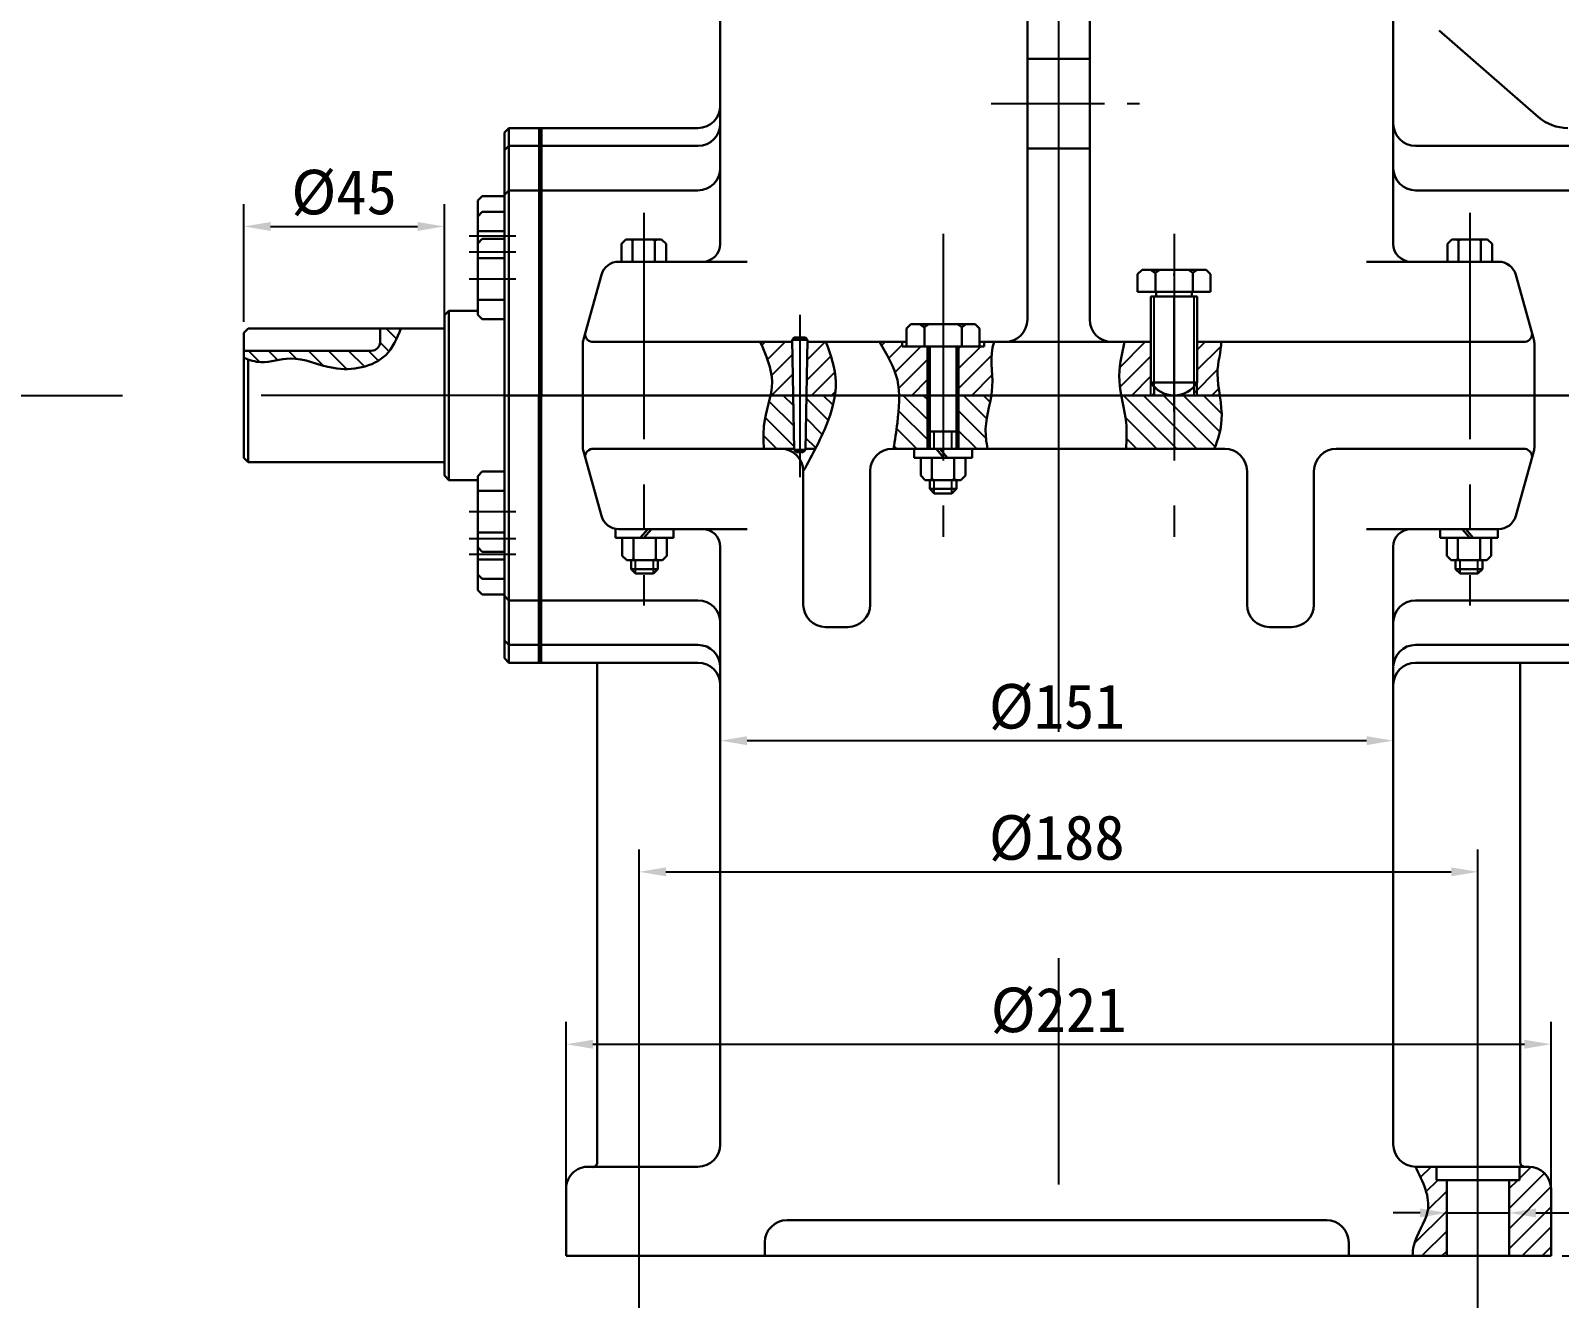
# Model space of a CAD drawing. Header units: millimetres. Extents: x 918 to 1207, y 512 to 723.
# Drawn here: x 1076.5 to 1162.3, y 610.7 to 682.6 of the extents above; entities that cross this region are included whole.
import ezdxf

# ---------------------------------------------------------------- set-up
doc = ezdxf.new("R2010")
doc.units = ezdxf.units.MM
doc.header["$PDSIZE"] = -1
doc.linetypes.add('CENTER', pattern=[10.159999999999998, 6.35, -1.27, 1.27, -1.27])
doc.layers.get('0').update_dxf_attribs({"lineweight": 30})
doc.layers.add('中心线', color=1, linetype='CENTER')
doc.layers.add('细线', color=7, linetype='Continuous')
doc.layers.add('特粗线', color=7, linetype='Continuous', lineweight=60)
doc.dimstyles.new('ISO-25', dxfattribs={"dimtxt": 2.5, "dimasz": 1.5, "dimexe": 1.25, "dimexo": 0.625, "dimtad": 1, "dimdec": 0, "dimlfac": 4, "dimtxsty": 'Standard', "dimcen": 2.5, "dimadec": 0, "dimazin": 0, "dimtfac": 1, "dimtdec": 0, "dimtmove": 0, "dimatfit": 3, "dimfxl": 1, "dimarcsym": 0})

# ---------------------------------------------------------------- blocks, each defined once
blk = doc.blocks.new('*D79')
at = {"layer": 'Defpoints', "color": 0, "transparency": 16777216}
for p in [(1161.802600501448, 625.7653973169331), (1106.552600501448, 613.8971007774371), (1161.802600501448, 613.8971007774371)]:
    blk.add_point(p, dxfattribs=at)
at = {"layer": '细线', "color": 0, "lineweight": -2, "transparency": 16777216}
for p, q in [((1106.552600501448, 614.5221007774371), (1106.552600501448, 627.0153973169331)), ((1161.802600501448, 614.5221007774371), (1161.802600501448, 627.0153973169331)), ((1108.052600501448, 625.7653973169331), (1160.302600501448, 625.7653973169331))]:
    blk.add_line(p, q, dxfattribs=at)
at = {"layer": '细线', "color": 0, "transparency": 16777216}
for points in [[(1108.052600501448, 626.0153973169331), (1108.052600501448, 625.5153973169331), (1106.552600501448, 625.7653973169331)], [(1160.302600501448, 626.0153973169331), (1160.302600501448, 625.5153973169331), (1161.802600501448, 625.7653973169331)]]:
    blk.add_solid(points, dxfattribs=at)
at = {"layer": '细线', "color": 0, "transparency": 16777216, "insert": (1134.177600501448, 627.6403973169331), "char_height": 2.5, "attachment_point": 5}
blk.add_mtext('%%c221', dxfattribs=at)
blk = doc.blocks.new('*D80')
at = {"layer": 'Defpoints', "color": 0, "transparency": 16777216}
for p in [(1141.820648950968, 695.5471007774372), (1161.802600501448, 613.8971007774371), (1181.933062581362, 613.8971007774371)]:
    blk.add_point(p, dxfattribs=at)
at = {"layer": '细线', "color": 0, "lineweight": -2, "transparency": 16777216}
for p, q in [((1142.445648950968, 695.5471007774372), (1183.183062581362, 695.5471007774372)), ((1181.933062581362, 694.0471007774372), (1181.933062581362, 615.3971007774371)), ((1162.427600501448, 613.8971007774371), (1183.183062581362, 613.8971007774371))]:
    blk.add_line(p, q, dxfattribs=at)
at = {"layer": '细线', "color": 0, "transparency": 16777216}
for points in [[(1181.683062581362, 694.0471007774372), (1182.183062581362, 694.0471007774372), (1181.933062581362, 695.5471007774372)], [(1181.683062581362, 615.3971007774371), (1182.183062581362, 615.3971007774371), (1181.933062581362, 613.8971007774371)]]:
    blk.add_solid(points, dxfattribs=at)
at = {"layer": '细线', "color": 0, "transparency": 16777216, "insert": (1180.058062581362, 654.7221007774372), "char_height": 2.5, "attachment_point": 5, "rotation": 90}
blk.add_mtext('327', dxfattribs=at)
blk = doc.blocks.new('*D81')
at = {"layer": 'Defpoints', "color": 0, "transparency": 16777216}
for p in [(1152.950364831033, 642.7992908360902), (1115.200100501448, 620.1471007774371), (1152.950364831033, 620.1471007774371)]:
    blk.add_point(p, dxfattribs=at)
at = {"layer": '细线', "color": 0, "lineweight": -2, "transparency": 16777216}
for p, q in [((1115.200100501448, 620.7721007774371), (1115.200100501448, 644.0492908360902)), ((1152.950364831033, 620.7721007774371), (1152.950364831033, 644.0492908360902)), ((1116.700100501448, 642.7992908360902), (1151.450364831033, 642.7992908360902))]:
    blk.add_line(p, q, dxfattribs=at)
at = {"layer": '细线', "color": 0, "transparency": 16777216}
for points in [[(1116.700100501448, 643.0492908360902), (1116.700100501448, 642.5492908360902), (1115.200100501448, 642.7992908360902)], [(1151.450364831033, 643.0492908360902), (1151.450364831033, 642.5492908360902), (1152.950364831033, 642.7992908360902)]]:
    blk.add_solid(points, dxfattribs=at)
at = {"layer": '细线', "color": 0, "transparency": 16777216, "insert": (1134.07523266624, 644.6742908360902), "char_height": 2.5, "attachment_point": 5}
blk.add_mtext('%%c151', dxfattribs=at)
blk = doc.blocks.new('*D82')
at = {"layer": 'Defpoints', "color": 0, "transparency": 16777216}
for p in [(1157.700364831033, 635.4389652237651), (1110.654836171863, 613.8971007774371), (1157.700364831033, 613.8971007774371)]:
    blk.add_point(p, dxfattribs=at)
at = {"layer": '细线', "color": 0, "lineweight": -2, "transparency": 16777216}
for p, q in [((1110.654836171863, 614.5221007774371), (1110.654836171863, 636.6889652237651)), ((1157.700364831033, 614.5221007774371), (1157.700364831033, 636.6889652237651)), ((1112.154836171863, 635.4389652237651), (1156.200364831033, 635.4389652237651))]:
    blk.add_line(p, q, dxfattribs=at)
at = {"layer": '细线', "color": 0, "transparency": 16777216}
for points in [[(1112.154836171863, 635.6889652237651), (1112.154836171863, 635.1889652237651), (1110.654836171863, 635.4389652237651)], [(1156.200364831033, 635.6889652237651), (1156.200364831033, 635.1889652237651), (1157.700364831033, 635.4389652237651)]]:
    blk.add_solid(points, dxfattribs=at)
at = {"layer": '细线', "color": 0, "transparency": 16777216, "insert": (1134.07523266624, 637.3139652237651), "char_height": 2.5, "attachment_point": 5}
blk.add_mtext('%%c188', dxfattribs=at)
blk = doc.blocks.new('*D83')
at = {"layer": 'Defpoints', "color": 0, "transparency": 16777216}
for p in [(1159.450364831033, 616.3021231396233), (1155.950364831033, 613.8971007774371), (1159.450364831033, 613.8971007774371)]:
    blk.add_point(p, dxfattribs=at)
at = {"layer": '细线', "color": 0, "lineweight": -2, "transparency": 16777216}
for p, q in [((1155.950364831033, 614.5221007774371), (1155.950364831033, 617.5521231396233)), ((1159.450364831033, 614.5221007774371), (1159.450364831033, 617.5521231396233)), ((1154.450364831033, 616.3021231396233), (1152.950364831033, 616.3021231396233)), ((1155.950364831033, 616.3021231396233), (1159.450364831033, 616.3021231396233)), ((1160.950364831033, 616.3021231396233), (1171.767478327271, 616.3021231396233))]:
    blk.add_line(p, q, dxfattribs=at)
at = {"layer": '细线', "color": 0, "transparency": 16777216}
for points in [[(1154.450364831033, 616.5521231396233), (1154.450364831033, 616.0521231396233), (1155.950364831033, 616.3021231396233)], [(1160.950364831033, 616.5521231396233), (1160.950364831033, 616.0521231396233), (1159.450364831033, 616.3021231396233)]]:
    blk.add_solid(points, dxfattribs=at)
at = {"layer": '细线', "color": 0, "transparency": 16777216, "insert": (1168.225811660605, 618.1771231396233), "char_height": 2.5, "attachment_point": 5}
blk.add_mtext('%%c14', dxfattribs=at)
blk = doc.blocks.new('*D84')
at = {"layer": 'Defpoints', "color": 0, "transparency": 16777216}
for p in [(1099.722864831033, 671.6498073937018), (1088.472864831033, 665.6721007774372), (1099.722864831033, 665.9221007774372)]:
    blk.add_point(p, dxfattribs=at)
at = {"layer": '细线', "color": 0, "lineweight": -2, "transparency": 16777216}
for p, q in [((1088.472864831033, 666.2971007774372), (1088.472864831033, 672.8998073937018)), ((1099.722864831033, 666.5471007774372), (1099.722864831033, 672.8998073937018)), ((1089.972864831033, 671.6498073937018), (1098.222864831033, 671.6498073937018))]:
    blk.add_line(p, q, dxfattribs=at)
at = {"layer": '细线', "color": 0, "transparency": 16777216}
for points in [[(1089.972864831033, 671.8998073937018), (1089.972864831033, 671.3998073937018), (1088.472864831033, 671.6498073937018)], [(1098.222864831033, 671.8998073937018), (1098.222864831033, 671.3998073937018), (1099.722864831033, 671.6498073937018)]]:
    blk.add_solid(points, dxfattribs=at)
at = {"layer": '细线', "color": 0, "transparency": 16777216, "insert": (1094.097864831033, 673.5248073937018), "char_height": 2.5, "attachment_point": 5}
blk.add_mtext('%%c45', dxfattribs=at)

msp = doc.modelspace()

# ---------------------------------------------------------------- hatches: boundary and pattern name
at = {"layer": '细线'}
h = msp.add_hatch(dxfattribs=at)
h.set_pattern_fill('ANSI31', color=256, scale=0.25, angle=90)
h.set_pattern_definition([(135, (843.3903597106784, 446.4104344822089), (-0.5612660075668221, -0.561266007566822), [])])
edge = h.paths.add_edge_path()
edge.add_spline(control_points=[(1088.722864831033, 664.1858351841945), (1088.953753227246, 664.1049252338205), (1089.71655686522, 663.918251691983), (1091.373630540186, 664.5417191934409), (1093.560979952696, 663.3496523279714), (1096.412513753358, 663.881455531026), (1097.07226473546, 665.3583959468585), (1097.283623087269, 665.9221007774372)], knot_values=[1.498811183175832, 1.498811183175832, 1.498811183175832, 1.498811183175832, 4.41788261948242, 11.04447691451016, 20.98097080800556, 33.08014090512321, 39.99530884402136, 39.99530884402136, 39.99530884402136, 39.99530884402136], degree=3, periodic=0)
edge.add_line((1097.283623087269, 665.9221007774372), (1096.120364831033, 665.9221007774372))
edge.add_line((1096.120364831033, 665.9221007774372), (1096.120364831033, 665.1721007774372))
edge.add_arc((1095.620364831033, 665.1721007774372), 0.5, -90, 0, ccw=False)
edge.add_line((1095.620364831033, 664.6721007774372), (1088.472864831033, 664.6721007774372))
edge.add_line((1088.472864831033, 664.6721007774372), (1088.472864831033, 664.2820519386056))
edge.add_spline(control_points=[(1088.472864831033, 664.2820519386056), (1088.555956521438, 664.2475581753902), (1088.639254791379, 664.2151345525044), (1088.722864831033, 664.1858351841945)], knot_values=[39.99530884402137, 39.99530884402137, 39.99530884402137, 39.99530884402137, 41.05237226749671, 41.05237226749671, 41.05237226749671, 41.05237226749671], degree=3, periodic=0)
h = msp.add_hatch(dxfattribs=at)
h.set_pattern_fill('ANSI31', color=256, scale=0.25)
h.set_pattern_definition([(45, (782.2064325474807, 446.4104344822089), (-0.561266007566822, 0.5612660075668221), [])])
edge = h.paths.add_edge_path()
edge.add_line((1119.230050922062, 665.1721007774372), (1117.441075634839, 665.1721007774372))
edge.add_spline(control_points=[(1117.441075634839, 665.1721007774371), (1117.768693888772, 664.4285597692115), (1118.20532427793, 663.4376119331889), (1118.069857166675, 662.4258662991576), (1118.019536955327, 662.1721007774361)], knot_values=[0, 0, 0, 0, 9.350647147768369, 12.46199396399514, 12.46199396399514, 12.46199396399514, 12.46199396399514], degree=3, periodic=0)
edge.add_line((1118.019536955327, 662.1721007774372), (1119.289455969425, 662.1721007774372))
edge.add_line((1119.289455969425, 662.1721007774372), (1119.230050922062, 665.1721007774372))
edge = h.paths.add_edge_path()
edge.add_spline(control_points=[(1121.635330873554, 662.1721007774372), (1121.673663925934, 662.4249346079843), (1121.747420784679, 663.4427709751308), (1121.393367390064, 664.430346969467), (1121.127443091391, 665.1721007774371)], knot_values=[0, 0, 0, 0, 3.062648683833775, 12.30400869811875, 12.30400869811875, 12.30400869811875, 12.30400869811875], degree=3, periodic=0)
edge.add_line((1121.127443091391, 665.1721007774372), (1120.095150080835, 665.1721007774372))
edge.add_line((1120.095150080835, 665.1721007774372), (1120.035745033471, 662.1721007774372))
edge.add_line((1120.035745033471, 662.1721007774372), (1121.635330873554, 662.1721007774372))
edge = h.paths.add_edge_path()
edge.add_line((1126.822600501448, 664.9221007774371), (1125.397600501448, 664.9221007774371))
edge.add_line((1125.397600501448, 664.9221007774371), (1125.397600501448, 665.1721007774371))
edge.add_line((1125.397600501448, 665.1721007774372), (1124.123826818698, 665.1721007774372))
edge.add_spline(control_points=[(1124.123826818698, 665.1721007774371), (1124.540815012655, 664.4846166852979), (1125.115811003391, 663.5366267843781), (1125.22922770177, 662.4696091677747), (1125.237123252182, 662.1721007774372)], knot_values=[0, 0, 0, 0, 9.40836488355063, 12.97344185233803, 12.97344185233803, 12.97344185233803, 12.97344185233803], degree=3, periodic=0)
edge.add_line((1125.237123252182, 662.1721007774372), (1126.822600501448, 662.1721007774372))
edge.add_line((1126.822600501448, 662.1721007774372), (1126.822600501448, 664.9221007774372))
edge = h.paths.add_edge_path()
edge.add_spline(control_points=[(1130.402147920184, 662.1721007774371), (1130.429804775947, 662.3417444904178), (1130.550728812153, 663.3296017150142), (1130.258816838302, 664.337553665782), (1130.565389633577, 665.1721007774371)], knot_values=[0, 0, 0, 0, 2.08714784747951, 12.13198406210872, 12.13198406210872, 12.13198406210872, 12.13198406210872], degree=3, periodic=0)
edge.add_line((1130.565389633577, 665.1721007774371), (1129.997600501448, 665.1721007774371))
edge.add_line((1129.997600501448, 665.1721007774371), (1129.997600501448, 664.9221007774371))
edge.add_line((1129.997600501448, 664.9221007774371), (1128.571630540386, 664.9221007774371))
edge.add_line((1128.571630540386, 664.9221007774371), (1128.571630540386, 662.1721007774371))
edge.add_line((1128.571630540386, 662.1721007774372), (1130.402147920184, 662.1721007774372))
edge = h.paths.add_edge_path()
edge.add_line((1139.357600501448, 665.1721007774371), (1137.871786638944, 665.1721007774371))
edge.add_spline(control_points=[(1137.871786638944, 665.1721007774371), (1137.711611939242, 664.4425274697642), (1137.491205846521, 663.4386086086827), (1137.640716774364, 662.4439437362521), (1137.69160189528, 662.172100777437)], knot_values=[0, 0, 0, 0, 8.809486767701491, 12.12216761431917, 12.12216761431917, 12.12216761431917, 12.12216761431917], degree=3, periodic=0)
edge.add_line((1137.69160189528, 662.1721007774372), (1139.357600501448, 662.1721007774372))
edge.add_line((1139.357600501448, 662.1721007774372), (1139.357600501448, 665.1721007774372))
edge = h.paths.add_edge_path()
edge.add_spline(control_points=[(1143.217086108698, 662.1721007774372), (1143.155717009173, 662.5913476327855), (1142.970719476771, 663.7588180566049), (1143.302183047455, 664.6147972034305), (1143.302183047455, 665.1721007774365)], knot_values=[0, 0, 0, 0, 4.929222572230987, 14.12673856138118, 14.12673856138118, 14.12673856138118, 14.12673856138118], degree=3, periodic=0)
edge.add_line((1143.302183047455, 665.172100777437), (1141.957600501448, 665.172100777437))
edge.add_line((1141.957600501448, 665.172100777437), (1141.957600501448, 662.172100777437))
edge.add_line((1141.957600501448, 662.1721007774371), (1143.217086108698, 662.1721007774371))
h.paths.add_polyline_path([(1139.532600501448, 662.6634275798529, -0.04704134235740894), (1139.357600501448, 662.8920840814899), (1139.357600501448, 662.1721007774372), (1139.532600501448, 662.1721007774372)])
h.paths.add_polyline_path([(1141.957600501448, 662.8920840814899, -0.0470413423574135), (1141.782600501448, 662.6634275798529), (1141.782600501448, 662.1721007774371), (1141.957600501448, 662.1721007774371)])
h = msp.add_hatch(dxfattribs=at)
h.set_pattern_fill('ANSI31', color=256, scale=0.25, angle=90)
h.set_pattern_definition([(135, (782.2064325474807, 446.4104344822089), (-0.5612660075668221, -0.561266007566822), [])])
edge = h.paths.add_edge_path()
edge.add_line((1119.289455969425, 662.1721007774372), (1118.019536955327, 662.1721007774372))
edge.add_spline(control_points=[(1118.019536955327, 662.1721007774361), (1117.907601520919, 661.6076088337265), (1117.569636008154, 660.6119749005877), (1117.625759058401, 659.6031205276511), (1117.649736892811, 659.1721007774361)], knot_values=[12.46199396399514, 12.46199396399514, 12.46199396399514, 12.46199396399514, 19.38306897817055, 24.54565340375942, 24.54565340375942, 24.54565340375942, 24.54565340375942], degree=3, periodic=0)
edge.add_line((1117.649736892811, 659.1721007774358), (1118.605723302486, 659.1721007774358))
edge.add_line((1118.605723302486, 659.1721007774358), (1119.348861016788, 659.1721007774358))
edge.add_line((1119.348861016788, 659.1721007774358), (1119.289455969425, 662.1721007774372))
edge = h.paths.add_edge_path()
edge.add_spline(control_points=[(1120.532017866202, 659.1721007774358), (1120.804590563222, 659.7013694718291), (1121.254855607142, 660.6642614638795), (1121.56551066068, 661.7115866577831), (1121.635330873554, 662.1721007774372)], knot_values=[12.30400869811875, 12.30400869811875, 12.30400869811875, 12.30400869811875, 19.45997885139827, 25.03831842483855, 25.03831842483855, 25.03831842483855, 25.03831842483855], degree=3, periodic=0)
edge.add_line((1121.635330873554, 662.1721007774372), (1120.035745033471, 662.1721007774372))
edge.add_line((1120.035745033471, 662.1721007774372), (1119.976339986108, 659.1721007774358))
edge.add_line((1119.976339986108, 659.1721007774358), (1120.532017866202, 659.1721007774358))
edge = h.paths.add_edge_path()
edge.add_line((1126.822600501448, 662.1721007774372), (1125.237123252182, 662.1721007774372))
edge.add_spline(control_points=[(1125.237123252182, 662.1721007774372), (1125.250580956097, 661.6650075894013), (1125.143727326454, 660.6397451240268), (1124.996989371629, 659.656420983791), (1124.923958228702, 659.1721007774361)], knot_values=[12.97344185233803, 12.97344185233803, 12.97344185233803, 12.97344185233803, 19.04999735265375, 24.9642933545643, 24.9642933545643, 24.9642933545643, 24.9642933545643], degree=3, periodic=0)
edge.add_line((1124.923958228702, 659.1721007774361), (1126.822600501448, 659.1721007774361))
edge.add_line((1126.822600501448, 659.1721007774361), (1126.822600501448, 662.1721007774372))
edge = h.paths.add_edge_path()
edge.add_spline(control_points=[(1130.190197385905, 659.1721007774361), (1130.12203851948, 659.5510479860602), (1129.991711337062, 660.5635093913256), (1130.300706247525, 661.5498701757949), (1130.402147920184, 662.1721007774371)], knot_values=[12.13198406210872, 12.13198406210872, 12.13198406210872, 12.13198406210872, 16.69223875218692, 24.34761977418782, 24.34761977418782, 24.34761977418782, 24.34761977418782], degree=3, periodic=0)
edge.add_line((1130.402147920184, 662.1721007774372), (1128.571630540386, 662.1721007774372))
edge.add_line((1128.571630540386, 662.1721007774372), (1128.571630540386, 659.1721007774361))
edge.add_line((1128.571630540386, 659.1721007774361), (1130.190197385905, 659.1721007774361))
edge = h.paths.add_edge_path()
edge.add_line((1140.657600501448, 662.1721007774371), (1137.69160189528, 662.1721007774371))
edge.add_spline(control_points=[(1137.69160189528, 662.172100777437), (1137.786536818877, 661.6649310967691), (1138.040201930733, 660.6738942195302), (1137.990904820719, 659.6647268833117), (1137.966840384163, 659.1721007774358)], knot_values=[12.12216761431917, 12.12216761431917, 12.12216761431917, 12.12216761431917, 18.3025421013289, 24.19677403779511, 24.19677403779511, 24.19677403779511, 24.19677403779511], degree=3, periodic=0)
edge.add_line((1137.966840384163, 659.1721007774361), (1140.657600501448, 659.1721007774361))
edge.add_line((1140.657600501448, 659.172100777436), (1140.657600501448, 662.1721007774371))
edge = h.paths.add_edge_path()
edge.add_spline(control_points=[(1142.913386028336, 659.1721007774358), (1143.12000843047, 659.7006582070147), (1143.425246985164, 660.6610715914273), (1143.283415112626, 661.7189700238373), (1143.217086108698, 662.1721007774372)], knot_values=[14.12673856138117, 14.12673856138117, 14.12673856138117, 14.12673856138117, 20.8674805892104, 26.19508724939707, 26.19508724939707, 26.19508724939707, 26.19508724939707], degree=3, periodic=0)
edge.add_line((1143.217086108698, 662.1721007774372), (1140.657600501448, 662.1721007774372))
edge.add_line((1140.657600501448, 662.1721007774372), (1140.657600501448, 659.1721007774361))
edge.add_line((1140.657600501448, 659.172100777436), (1142.913386028336, 659.172100777436))
h = msp.add_hatch(dxfattribs=at)
h.set_pattern_fill('ANSI31', color=256, scale=0.25)
h.set_pattern_definition([(45, (843.3903597106784, 446.4104344822089), (-0.561266007566822, 0.5612660075668221), [])])
edge = h.paths.add_edge_path()
edge.add_line((1155.950364831033, 618.1471007774371), (1155.377092198848, 618.1471007774371))
edge.add_line((1155.377092198848, 618.1471007774371), (1155.377092198848, 618.8971007774371))
edge.add_line((1155.377092198848, 618.8971007774371), (1154.190719428726, 618.8971007774371))
edge.add_spline(control_points=[(1154.190719428726, 618.8971007774371), (1154.615074975653, 618.0443885544155), (1155.375912539616, 616.515539702963), (1154.111896623991, 614.9649253751309), (1154.037052602932, 614.0928939432731), (1154.03659301376, 613.8971007774371)], knot_values=[0, 0, 0, 0, 10.41317234264344, 18.67003444563548, 21.02042981011898, 21.02042981011898, 21.02042981011898, 21.02042981011898], degree=3, periodic=0)
edge.add_line((1154.03659301376, 613.8971007774371), (1155.950364831033, 613.8971007774371))
edge.add_line((1155.950364831033, 613.8971007774371), (1155.950364831033, 618.1471007774371))
h.paths.add_polyline_path([(1161.802600501448, 617.6471007774371, 0.4142135623730949), (1160.552600501448, 618.8971007774371), (1160.310364831033, 618.8971007774371), (1160.023637463217, 618.8971007774371), (1160.023637463217, 618.1471007774371), (1159.450364831033, 618.1471007774371), (1159.450364831033, 613.8971007774371), (1161.802600501448, 613.8971007774371)])

# ---------------------------------------------------------------- linework, layer by layer
for p, q in [((1115.200100501448, 689.2971007774371), (1115.200100501448, 670.6721007774374)), ((1152.950364831033, 687.6965093316628), (1152.950364831033, 678.422100777437)), ((1132.427600501448, 686.8560241281289), (1132.427600501448, 666.4221007774371)), ((1135.927600501448, 686.8560241281289), (1135.927600501448, 666.4221007774371)), ((1161.096642767992, 677.787185493393), (1155.526631963296, 682.6402076380816)), ((1132.427600501448, 681.0549041127028), (1135.927600501448, 681.0549041127027)), ((1134.177600501448, 681.0549041127028), (1135.927600501448, 681.0549041127028)), ((1152.950364831033, 678.422100777437), (1152.950364831033, 674.9221007774371)), ((1103.097864831033, 676.922100777437), (1103.347864831033, 677.172100777437)), ((1103.097864831033, 675.9221007774371), (1103.097864831033, 676.922100777437)), ((1113.950100501448, 677.172100777437), (1103.347864831033, 677.172100777437)), ((1103.347864831033, 677.1721007774372), (1103.347864831033, 662.1721007774372)), ((1103.097864831033, 675.9221007774371), (1103.347864831033, 676.1721007774371)), ((1103.097864831033, 673.4221007774372), (1103.097864831033, 675.9221007774371)), ((1113.950100501448, 676.1721007774371), (1103.347864831033, 676.1721007774371)), ((1132.427600501448, 676.0299041127028), (1135.927600501448, 676.0299041127028)), ((1154.200364831033, 676.172100777437), (1164.802600501448, 676.172100777437)), ((1152.950364831033, 674.9221007774371), (1152.950364831033, 670.6721007774371)), ((1101.59870881903, 673.0966721769557), (1101.84870881903, 673.3466721769557)), ((1103.097864831033, 673.3466721769557), (1101.84870881903, 673.3466721769557)), ((1103.097864831033, 673.4221007774372), (1103.347864831033, 673.6721007774372)), ((1103.097864831033, 673.4221007774372), (1103.097864831033, 662.1721007774372)), ((1113.950100501448, 673.6721007774372), (1103.347864831033, 673.6721007774372)), ((1154.200364831033, 673.6721007774371), (1164.802600501448, 673.6721007774371)), ((1101.59870881903, 673.0966721769557), (1101.59870881903, 672.2149213184954)), ((1101.59870881903, 672.2149213184954), (1101.84870881903, 672.4649213184954)), ((1103.097864831033, 672.4649213184954), (1101.84870881903, 672.4649213184954)), ((1101.651396338745, 672.2676088382104), (1101.59870881903, 672.2676088382104)), ((1101.59870881903, 672.2149213184954), (1101.59870881903, 670.6973496976227)), ((1103.097864831033, 671.38585797975), (1101.59870881903, 671.38585797975)), ((1101.59870881903, 670.6973496976227), (1101.84870881903, 670.9473496976227)), ((1101.59870881903, 670.6973496976227), (1101.59870881903, 668.6973496976227)), ((1103.097864831033, 670.9473496976227), (1101.84870881903, 670.9473496976227)), ((1109.910364831033, 670.9221007774372), (1109.660364831033, 670.6721007774372)), ((1109.660364831033, 669.6721007774372), (1109.660364831033, 670.6721007774372)), ((1109.910364831033, 670.9221007774372), (1110.160364831033, 670.9221007774372)), ((1110.285364831033, 670.8717276684736), (1110.160364831033, 670.9221007774372)), ((1111.660364831033, 670.9221007774372), (1110.160364831033, 670.9221007774372)), ((1110.410364831033, 670.9221007774372), (1110.285364831033, 670.8717276684737)), ((1110.285364831033, 670.8717276684736), (1110.285364831033, 669.6721007774372)), ((1111.535364831033, 670.8698673658135), (1111.410364831033, 670.9221007774372)), ((1111.660364831033, 670.9221007774372), (1111.535364831033, 670.8698673658135)), ((1111.535364831033, 670.8698673658135), (1111.535364831033, 669.6721007774372)), ((1111.910364831033, 670.9221007774372), (1111.660364831033, 670.9221007774372)), ((1111.910364831033, 670.9221007774372), (1112.160364831033, 670.6721007774372)), ((1112.160364831033, 669.6721007774372), (1112.160364831033, 670.6721007774372)), ((1156.240100501448, 670.9221007774371), (1155.990100501448, 670.6721007774371)), ((1155.990100501448, 669.6721007774372), (1155.990100501448, 670.6721007774371)), ((1156.240100501448, 670.9221007774371), (1156.490100501448, 670.9221007774371)), ((1156.490100501448, 670.9221007774371), (1156.615100501448, 670.8698673658134)), ((1156.490100501448, 670.9221007774371), (1157.990100501448, 670.9221007774371)), ((1156.615100501448, 670.8698673658134), (1156.740100501448, 670.9221007774371)), ((1156.615100501448, 670.8698673658134), (1156.615100501448, 669.6721007774372)), ((1157.740100501448, 670.9221007774372), (1157.865100501448, 670.8717276684736)), ((1157.865100501448, 670.8717276684736), (1157.990100501448, 670.9221007774371)), ((1157.865100501448, 670.8717276684736), (1157.865100501448, 669.6721007774372)), ((1158.240100501448, 670.9221007774371), (1157.990100501448, 670.9221007774371)), ((1158.240100501448, 670.9221007774371), (1158.490100501448, 670.6721007774371)), ((1158.490100501448, 669.6721007774372), (1158.490100501448, 670.6721007774371)), ((1103.097864831033, 669.8682863588774), (1101.59870881903, 669.8682863588774)), ((1108.534661961802, 668.9397446412237), (1107.524576312232, 665.3034363027698)), ((1109.498179871432, 669.6721007774372), (1114.200100501448, 669.6721007774374)), ((1114.200100501448, 669.6721007774374), (1116.700100501448, 669.6721007774374)), ((1138.857600501448, 669.2228127524542), (1138.607600501448, 668.9728127524542)), ((1138.607600501448, 667.972812752454), (1138.607600501448, 668.9728127524542)), ((1138.857600501448, 669.2228127524542), (1139.357600501448, 669.2228127524543)), ((1139.607600501448, 669.0478127524542), (1139.357600501448, 669.2228127524543)), ((1139.357600501448, 669.2228127524543), (1139.857600501448, 669.2228127524543)), ((1139.607600501448, 669.0478127524542), (1139.857600501448, 669.2228127524543)), ((1139.607600501448, 667.972812752454), (1139.607600501448, 669.0478127524542)), ((1139.857600501448, 669.2228127524543), (1141.457600501448, 669.2228127524543)), ((1141.707600501448, 669.0478127524541), (1141.457600501448, 669.2228127524543)), ((1141.457600501448, 669.2228127524543), (1141.844660596968, 669.2228127524543)), ((1141.707600501448, 669.0478127524541), (1141.957600501448, 669.2228127524543)), ((1141.707600501448, 667.972812752454), (1141.707600501448, 669.0478127524541)), ((1141.844660596968, 669.2228127524543), (1141.957600501448, 669.2228127524543)), ((1141.957600501448, 669.2228127524543), (1142.457600501448, 669.2228127524542)), ((1142.457600501448, 669.2228127524542), (1142.707600501448, 668.9728127524542)), ((1142.707600501448, 667.972812752454), (1142.707600501448, 668.9728127524542)), ((1153.950364831033, 669.6721007774371), (1151.450364831033, 669.6721007774371)), ((1153.950364831033, 669.6721007774371), (1158.857021131464, 669.6721007774372)), ((1159.820539041094, 668.9397446412231), (1160.830624690665, 665.3034363027692)), ((1101.59870881903, 666.6973496976227), (1101.59870881903, 668.6973496976227)), ((1103.097864831033, 667.5264130363682), (1101.59870881903, 667.5264130363682)), ((1138.607600501448, 667.972812752454), (1142.707600501448, 667.972812752454)), ((1139.357600501448, 665.5256886851771), (1139.357600501448, 667.722812752454)), ((1139.357600501448, 667.722812752454), (1141.957600501448, 667.722812752454)), ((1139.657600501448, 667.722812752454), (1139.657600501448, 667.972812752454)), ((1141.657600501448, 667.722812752454), (1141.657600501448, 667.972812752454)), ((1141.957600501448, 665.5256886851771), (1141.957600501448, 667.722812752454)), ((1099.722864831033, 666.6721007774372), (1099.972864831033, 666.9221007774372)), ((1099.722864831033, 657.6721007774372), (1099.722864831033, 666.6721007774372)), ((1101.59870881903, 666.9221007774372), (1099.972864831033, 666.9221007774372)), ((1099.972864831033, 666.9221007774372), (1099.972864831033, 657.4221007774372)), ((1101.59870881903, 666.6973496976227), (1101.84870881903, 666.4473496976227)), ((1103.097864831033, 666.4473496976227), (1101.84870881903, 666.4473496976227)), ((1088.472864831033, 665.6721007774372), (1088.722864831033, 665.9221007774372)), ((1088.472864831033, 665.6721007774372), (1088.472864831033, 661.06402510669)), ((1099.722864831033, 665.9221007774372), (1088.722864831033, 665.9221007774372)), ((1096.120364831033, 665.1721007774372), (1096.120364831033, 665.9221007774372)), ((1125.897600501448, 666.1721007774372), (1125.647600501448, 665.9221007774372)), ((1125.647600501448, 664.9221007774371), (1125.647600501448, 665.9221007774372)), ((1125.897600501448, 666.1721007774372), (1126.397600501448, 666.1721007774372)), ((1126.647600501448, 665.9971007774373), (1126.397600501448, 666.1721007774372)), ((1126.397600501448, 666.1721007774372), (1126.897600501448, 666.1721007774372)), ((1126.647600501448, 665.9971007774373), (1126.897600501448, 666.1721007774372)), ((1126.647600501448, 664.9221007774371), (1126.647600501448, 665.9971007774373)), ((1126.897600501448, 666.1721007774372), (1128.497600501448, 666.1721007774372)), ((1128.747600501448, 665.9971007774371), (1128.497600501448, 666.1721007774372)), ((1128.497600501448, 666.1721007774372), (1128.884660596968, 666.1721007774372)), ((1128.747600501448, 665.9971007774371), (1128.997600501448, 666.1721007774372)), ((1128.747600501448, 664.922100777437), (1128.747600501448, 665.9971007774371)), ((1128.884660596968, 666.1721007774372), (1128.997600501448, 666.1721007774372)), ((1128.997600501448, 666.1721007774372), (1129.497600501448, 666.1721007774372)), ((1129.497600501448, 666.1721007774372), (1129.747600501448, 665.9221007774372)), ((1129.747600501448, 664.9221007774371), (1129.747600501448, 665.9221007774372)), ((1139.357600501448, 662.8920840814898), (1139.357600501448, 665.5256886851771)), ((1141.957600501448, 662.8920840814898), (1141.957600501448, 665.5256886851771)), ((1088.472864831033, 664.6721007774372), (1095.620364831033, 664.6721007774372)), ((1107.488094221862, 665.0357924389837), (1107.488094221862, 662.1721007774377)), ((1114.700100501448, 665.1721007774371), (1108.048047731866, 665.1721007774371)), ((1119.230050922062, 665.1721007774372), (1114.700100501448, 665.1721007774371)), ((1119.350100501448, 665.4221007774372), (1119.227575226624, 665.2971252768968)), ((1119.227575226624, 665.2971252768968), (1119.350100501448, 659.1095058609367)), ((1119.227575226624, 665.2971252768968), (1120.097625776272, 665.2971252768968)), ((1119.975100501448, 665.4221007774372), (1119.350100501448, 665.4221007774372)), ((1119.975100501448, 665.4221007774372), (1120.097625776272, 665.2971252768968)), ((1120.097625776272, 665.2971252768968), (1119.975100501448, 659.1095058609367)), ((1125.397600501448, 665.1721007774372), (1120.095150080835, 665.1721007774372)), ((1125.647600501448, 665.1721007774372), (1125.397600501448, 665.1721007774372)), ((1125.397600501448, 664.9221007774371), (1125.397600501448, 665.1721007774371)), ((1125.397600501448, 664.9221007774371), (1127.697600501448, 664.9221007774371)), ((1125.647600501448, 664.9221007774371), (1129.747600501448, 664.9221007774371)), ((1126.822600501448, 659.1721007774361), (1126.822600501448, 664.9221007774371)), ((1126.947600501448, 659.1721007774361), (1126.947600501448, 664.9221007774371)), ((1129.997600501448, 664.9221007774371), (1127.697600501448, 664.9221007774371)), ((1128.446630540386, 659.1721007774361), (1128.446630540386, 664.9221007774371)), ((1128.571630540386, 659.172100777436), (1128.571630540386, 664.922100777437)), ((1129.997600501448, 665.1721007774372), (1129.747600501448, 665.1721007774372)), ((1137.177600501448, 665.1721007774371), (1129.997600501448, 665.1721007774371)), ((1129.997600501448, 664.9221007774371), (1129.997600501448, 665.1721007774371)), ((1137.177600501448, 665.1721007774371), (1139.357600501448, 665.1721007774371)), ((1141.957600501448, 665.172100777437), (1153.450364831033, 665.172100777437)), ((1153.450364831033, 665.172100777437), (1160.263553390441, 665.172100777437)), ((1160.867106781035, 665.0357924389832), (1160.867106781035, 662.1721007774372)), ((1088.722864831033, 664.1858351841945), (1088.722864831033, 658.4221007774371)), ((1115.200100501448, 662.1721007774372), (1103.097864831033, 662.1721007774372)), ((1103.097864831033, 650.9221007774372), (1103.097864831033, 662.1721007774372)), ((1103.347864831033, 647.1721007774372), (1103.347864831033, 662.1721007774372)), ((1107.488094221862, 659.3084091158917), (1107.488094221862, 662.1721007774374)), ((1115.200100501448, 662.172100777437), (1119.350100501448, 662.1721007774371)), ((1119.975100501448, 662.1721007774371), (1126.947600501448, 662.172100777437)), ((1128.446630540386, 662.172100777437), (1152.950364831033, 662.1721007774372)), ((1139.357600501448, 662.8920840814898), (1141.957600501448, 662.8920840814898)), ((1139.532600501448, 662.1721007774372), (1139.532600501448, 662.6634275798527)), ((1141.782600501448, 662.1721007774372), (1141.782600501448, 662.6634275798529)), ((1152.950364831033, 662.1721007774372), (1165.052600501448, 662.1721007774372)), ((1160.867106781035, 659.308409115891), (1160.867106781035, 662.172100777437)), ((1088.472864831033, 658.6721007774371), (1088.472864831033, 661.06402510669)), ((1126.947600501448, 660.1391030151804), (1128.446630540386, 660.1391030151804)), ((1088.472864831033, 658.6721007774371), (1088.722864831033, 658.4221007774371)), ((1108.534661961802, 655.4044569136515), (1107.524576312232, 659.0407652521055)), ((1114.700100501448, 659.172100777436), (1108.091647612455, 659.1721007774374)), ((1118.605723302486, 659.1721007774358), (1114.700100501448, 659.1721007774356)), ((1118.605723302486, 659.1721007774358), (1119.348861016788, 659.1721007774358)), ((1119.350100501448, 659.1095058609367), (1119.975100501448, 659.1095058609367)), ((1119.350100501448, 659.1095058609367), (1119.477575226624, 658.9845303603963)), ((1119.477575226624, 658.9845303603963), (1119.847625776272, 658.9845303603963)), ((1119.847625776272, 658.9845303603963), (1119.975100501448, 659.1095058609367)), ((1119.976339986108, 659.1721007774358), (1120.532017866202, 659.1721007774358)), ((1124.855723302486, 659.1721007774361), (1143.499477700411, 659.172100777436)), ((1126.072600501448, 658.6721007774361), (1126.072600501448, 659.1721007774361)), ((1129.322600501448, 658.6721007774361), (1126.072600501448, 658.6721007774361)), ((1126.447600501448, 658.6721007774361), (1126.447600501448, 657.6721007774361)), ((1127.072600501448, 657.4743341890596), (1127.072600501448, 658.6721007774361)), ((1127.739983291185, 658.6721007774361), (1127.316355822867, 659.1721007774361)), ((1127.939983291185, 658.6721007774361), (1127.516355822867, 659.1721007774361)), ((1128.322600501448, 657.4724738863995), (1128.322600501448, 658.6721007774361)), ((1128.947600501448, 658.6721007774361), (1128.947600501448, 657.6721007774361)), ((1129.322600501448, 658.6721007774361), (1129.322600501448, 659.1721007774361)), ((1149.749477700411, 659.172100777436), (1153.450364831033, 659.1721007774358)), ((1153.450364831033, 659.1721007774358), (1160.263553390443, 659.1721007774358)), ((1159.820539041094, 655.4044569136511), (1160.830624690665, 659.0407652521051)), ((1099.722864831033, 658.4221007774372), (1088.722864831033, 658.4221007774371)), ((1101.59870881903, 657.6468518572515), (1101.84870881903, 657.8968518572515)), ((1103.097864831033, 657.8968518572515), (1101.84870881903, 657.8968518572515)), ((1119.855723302486, 657.9221007774358), (1119.855723302486, 650.4221007774366)), ((1123.605723302486, 657.9221007774361), (1123.605723302486, 650.4221007774368)), ((1144.749477700411, 657.922100777436), (1144.749477700411, 650.4221007774368)), ((1148.499477700411, 657.922100777436), (1148.499477700411, 650.4221007774366)), ((1099.722864831033, 657.6721007774372), (1099.972864831033, 657.4221007774372)), ((1101.59870881903, 657.4221007774372), (1099.972864831033, 657.4221007774372)), ((1101.59870881903, 657.6468518572515), (1101.59870881903, 655.6468518572515)), ((1126.697600501448, 657.4221007774361), (1126.447600501448, 657.6721007774361)), ((1126.697600501448, 657.4221007774361), (1126.947600501448, 657.4221007774361)), ((1126.947600501448, 657.4221007774361), (1127.072600501448, 657.4743341890596)), ((1126.947600501448, 657.4221007774361), (1128.447600501448, 657.4221007774361)), ((1126.947600501448, 657.4221007774361), (1126.947600501448, 656.9221007774361)), ((1126.947600501448, 656.9221007774361), (1127.197600501448, 656.6721007774361)), ((1126.947600501448, 656.9221007774361), (1128.446630540386, 656.9221007774361)), ((1127.072600501448, 657.4743341890596), (1127.197600501448, 657.4221007774361)), ((1128.196630540386, 656.6721007774361), (1128.446630540386, 656.9221007774361)), ((1128.197600501448, 657.4221007774361), (1128.322600501448, 657.4724738863995)), ((1128.322600501448, 657.5471007774361), (1128.322600501448, 657.5471007774361)), ((1128.322600501448, 657.4724738863995), (1128.447600501448, 657.4221007774361)), ((1128.446630540386, 657.4221007774361), (1128.446630540386, 656.9221007774361)), ((1128.697600501448, 657.4221007774361), (1128.447600501448, 657.4221007774361)), ((1128.697600501448, 657.4221007774361), (1128.947600501448, 657.6721007774361)), ((1103.097864831033, 656.8177885185062), (1101.59870881903, 656.8177885185062)), ((1127.197600501448, 656.6721007774361), (1127.697115520917, 656.6721007774361)), ((1128.196630540386, 656.6721007774361), (1127.697115520917, 656.6721007774361)), ((1101.59870881903, 653.6468518572515), (1101.59870881903, 655.6468518572515)), ((1103.097864831033, 654.475915195997), (1101.59870881903, 654.475915195997)), ((1109.32774762077, 654.1721007774371), (1109.32774762077, 654.672100777437)), ((1109.498179871432, 654.6721007774377), (1114.200100501448, 654.6721007774374)), ((1110.710364831033, 654.1721007774371), (1111.133992299351, 654.672100777437)), ((1110.910364831033, 654.1721007774371), (1111.333992299351, 654.672100777437)), ((1112.57774762077, 654.1721007774371), (1112.57774762077, 654.6721007774371)), ((1114.200100501448, 654.6721007774374), (1116.700100501448, 654.6721007774374)), ((1153.950364831033, 654.6721007774372), (1151.450364831033, 654.6721007774372)), ((1153.950364831033, 654.672100777437), (1158.857021131464, 654.672100777437)), ((1155.572717711711, 654.172100777437), (1155.572717711711, 654.672100777437)), ((1157.240100501448, 654.172100777437), (1156.81647303313, 654.672100777437)), ((1157.440100501448, 654.172100777437), (1157.01647303313, 654.672100777437)), ((1158.822717711711, 654.172100777437), (1158.822717711711, 654.672100777437)), ((1101.59870881903, 653.6468518572515), (1101.84870881903, 653.3968518572515)), ((1101.59870881903, 652.1292802363789), (1101.59870881903, 653.6468518572516)), ((1109.32774762077, 654.1721007774371), (1112.57774762077, 654.1721007774371)), ((1109.70274762077, 654.1721007774371), (1109.70274762077, 653.1721007774372)), ((1110.32774762077, 652.9724738864006), (1110.32774762077, 654.1721007774371)), ((1111.57774762077, 652.9743341890608), (1111.57774762077, 654.1721007774371)), ((1112.20274762077, 654.1721007774371), (1112.20274762077, 653.1721007774372)), ((1115.200100501448, 653.6721007774374), (1115.200100501448, 620.1471007774371)), ((1152.950364831033, 653.6721007774372), (1152.950364831033, 620.1471007774371)), ((1158.822717711711, 654.172100777437), (1155.572717711711, 654.172100777437)), ((1155.947717711711, 654.172100777437), (1155.947717711711, 653.1721007774371)), ((1156.572717711711, 652.9743341890608), (1156.572717711711, 654.172100777437)), ((1157.822717711711, 652.9724738864006), (1157.822717711711, 654.172100777437)), ((1158.447717711711, 654.172100777437), (1158.447717711711, 653.1721007774371)), ((1103.097864831033, 652.9583435751243), (1101.59870881903, 652.9583435751243)), ((1103.097864831033, 653.3968518572515), (1101.84870881903, 653.3968518572515)), ((1109.95274762077, 652.9221007774372), (1109.70274762077, 653.1721007774372)), ((1109.95274762077, 652.9221007774372), (1110.20274762077, 652.9221007774372)), ((1110.32774762077, 652.9724738864006), (1110.20274762077, 652.9221007774372)), ((1111.70274762077, 652.9221007774372), (1110.20274762077, 652.9221007774372)), ((1110.203717581832, 652.9221007774372), (1110.203717581832, 652.4221007774372)), ((1110.32774762077, 653.0471007774371), (1110.32774762077, 653.0471007774371)), ((1110.45274762077, 652.9221007774371), (1110.32774762077, 652.9724738864006)), ((1111.57774762077, 652.9743341890608), (1111.45274762077, 652.9221007774372)), ((1111.70274762077, 652.9221007774372), (1111.57774762077, 652.9743341890608)), ((1111.95274762077, 652.9221007774372), (1111.70274762077, 652.9221007774372)), ((1111.70274762077, 652.9221007774372), (1111.70274762077, 652.4221007774372)), ((1111.95274762077, 652.9221007774372), (1112.20274762077, 653.1721007774372)), ((1156.197717711711, 652.9221007774371), (1155.947717711711, 653.1721007774371)), ((1156.197717711711, 652.9221007774371), (1156.447717711711, 652.9221007774371)), ((1156.447717711711, 652.9221007774371), (1156.572717711711, 652.9743341890608)), ((1156.447717711711, 652.9221007774371), (1157.947717711711, 652.9221007774371)), ((1156.447717711711, 652.9221007774371), (1156.447717711711, 652.4221007774371)), ((1156.572717711711, 652.9743341890608), (1156.697717711711, 652.9221007774371)), ((1157.697717711711, 652.922100777437), (1157.822717711711, 652.9724738864006)), ((1157.822717711711, 653.047100777437), (1157.822717711711, 653.047100777437)), ((1157.822717711711, 652.9724738864006), (1157.947717711711, 652.9221007774371)), ((1157.946747750649, 652.9221007774371), (1157.946747750649, 652.4221007774371)), ((1158.197717711711, 652.9221007774371), (1157.947717711711, 652.9221007774371)), ((1158.197717711711, 652.9221007774371), (1158.447717711711, 653.1721007774371)), ((1101.59870881903, 652.1292802363789), (1101.84870881903, 651.8792802363789)), ((1101.59870881903, 651.2475293779185), (1101.59870881903, 652.1292802363789)), ((1101.651396338745, 652.076592716664), (1101.59870881903, 652.076592716664)), ((1103.097864831033, 651.8792802363789), (1101.84870881903, 651.8792802363789)), ((1110.453717581832, 652.1721007774372), (1110.203717581832, 652.4221007774372)), ((1111.70274762077, 652.4221007774372), (1110.203717581832, 652.4221007774372)), ((1110.453717581832, 652.1721007774372), (1110.953232601301, 652.1721007774372)), ((1111.45274762077, 652.1721007774372), (1110.953232601301, 652.1721007774372)), ((1111.70274762077, 652.4221007774372), (1111.45274762077, 652.1721007774372)), ((1156.447717711711, 652.4221007774371), (1156.697717711711, 652.1721007774371)), ((1156.447717711711, 652.4221007774371), (1157.946747750649, 652.4221007774371)), ((1156.697717711711, 652.1721007774371), (1157.19723273118, 652.1721007774371)), ((1157.696747750649, 652.1721007774371), (1157.19723273118, 652.1721007774371)), ((1157.696747750649, 652.1721007774371), (1157.946747750649, 652.4221007774371)), ((1101.59870881903, 651.2475293779185), (1101.84870881903, 650.9975293779185)), ((1103.097864831033, 650.9975293779185), (1101.84870881903, 650.9975293779185)), ((1103.097864831033, 650.9221007774372), (1103.347864831033, 650.6721007774372)), ((1103.097864831033, 650.9221007774372), (1103.097864831033, 648.4221007774372)), ((1113.950100501448, 650.6721007774372), (1103.347864831033, 650.6721007774372)), ((1154.200364831033, 650.6721007774372), (1164.802600501448, 650.6721007774372)), ((1103.097864831033, 648.4221007774372), (1103.347864831033, 648.1721007774372)), ((1103.097864831033, 648.4221007774372), (1103.097864831033, 647.4221007774372)), ((1122.355723302486, 649.1721007774368), (1121.105723302486, 649.1721007774366)), ((1145.999477700411, 649.1721007774368), (1147.249477700411, 649.1721007774366)), ((1113.950100501448, 648.1721007774372), (1103.347864831033, 648.1721007774372)), ((1154.200364831033, 648.1721007774372), (1164.802600501448, 648.1721007774372)), ((1103.097864831033, 647.4221007774372), (1103.347864831033, 647.1721007774372)), ((1113.950100501448, 647.1721007774372), (1103.347864831033, 647.1721007774372)), ((1108.294836171863, 647.1721007774372), (1108.294836171864, 619.1274121906129)), ((1154.200364831033, 647.1721007774372), (1164.802600501448, 647.1721007774372)), ((1160.060364831033, 647.1721007774372), (1160.060364831033, 619.1471007774371)), ((1107.802600501448, 618.8971007774371), (1113.950100501448, 618.8971007774371)), ((1154.200364831033, 618.8971007774371), (1160.310364831033, 618.8971007774371)), ((1155.377092198848, 618.8971007774371), (1155.377092198848, 618.1471007774371)), ((1160.023637463217, 618.8971007774371), (1160.023637463217, 618.1471007774371)), ((1160.552600501448, 618.8971007774371), (1160.310364831033, 618.8971007774371)), ((1106.552600501448, 617.6471007774371), (1106.552600501448, 613.8971007774371)), ((1155.377092198848, 618.1471007774371), (1157.700364831033, 618.1471007774371)), ((1155.950364831033, 613.8971007774371), (1155.950364831033, 618.1471007774371)), ((1160.023637463217, 618.1471007774371), (1157.700364831033, 618.1471007774371)), ((1159.450364831033, 613.8971007774371), (1159.450364831033, 618.1471007774371)), ((1161.802600501448, 617.6471007774371), (1161.802600501448, 613.8971007774371)), ((1118.950100501448, 615.8971007774371), (1149.200364831033, 615.8971007774371)), ((1117.700100501448, 614.6471007774371), (1117.700100501448, 613.8971007774371)), ((1150.450364831033, 614.6471007774371), (1150.450364831033, 613.8971007774371)), ((1106.552600501448, 613.8971007774371), (1161.802600501448, 613.8971007774371))]:
    msp.add_line(p, q)
for centre, radius, start, end in [((1113.950100501448, 678.422100777437), 1.25, 270, 0), ((1162.738926048056, 679.672100777437), 2.5, 228.9351128842483, 270), ((1113.950100501448, 677.4221007774371), 1.25, 270, 0), ((1154.200364831033, 677.422100777437), 1.25, 180, 270), ((1113.950100501448, 674.9221007774372), 1.25, 270, 0), ((1154.200364831033, 674.9221007774371), 1.25, 180, 270), ((1114.200100501448, 670.6721007774374), 1, 270, 0), ((1153.950364831033, 670.6721007774371), 1, 180, 270), ((1109.498179871432, 668.6721007774377), 1, 90, 164.475889003243), ((1158.857021131464, 668.6721007774372), 1, 15.52411099675706, 90), ((1131.177600501448, 666.4221007774371), 1.25, 270, 0), ((1137.177600501448, 666.4221007774371), 1.25, 180, 270), ((1108.069847672155, 665.6301091318221), 0.458526869532295, 181.7071542375609, 272.7250651754585), ((1160.285353330741, 665.6301091318217), 0.458526869532295, 267.274934824548, 358.2928457624391), ((1095.620364831033, 665.1721007774372), 0.5, 270, 0), ((1108.488094221862, 665.0357924389837), 1, 164.475889003243, 180), ((1159.867106781035, 665.0357924389832), 1, 0, 15.52411099675706), ((1140.657600501448, 663.7057307558573), 1.533629978420215, 212.0417108460183, 327.9582891539816), ((1108.488094221862, 659.3084091158917), 1, 180, 195.5241109967499), ((1108.069847672155, 658.714092423053), 0.458526869532295, 87.27493482454149, 178.2928457624391), ((1118.605723302486, 657.9221007774358), 1.25, 0, 90), ((1124.855723302486, 657.9221007774361), 1.25, 90, 180), ((1143.499477700411, 657.922100777436), 1.25, 0, 90), ((1149.749477700411, 657.922100777436), 1.25, 90, 180), ((1160.28535333074, 658.7140924230525), 0.458526869532295, 1.707154237560872, 92.7250651754455), ((1159.867106781035, 659.3084091158911), 1, 344.475889003243, 0), ((1109.498179871432, 655.6721007774377), 1, 195.5241109967571, 270), ((1158.857021131464, 655.6721007774372), 1, 270, 344.475889003243), ((1114.200100501448, 653.6721007774374), 1, 0, 90), ((1153.950364831033, 653.6721007774372), 1, 90, 180), ((1113.950100501448, 649.4221007774372), 1.25, 0, 90), ((1121.105723302486, 650.4221007774366), 1.25, 180, 270), ((1122.355723302486, 650.4221007774368), 1.25, 270, 0), ((1145.999477700411, 650.4221007774368), 1.25, 180, 270), ((1147.249477700411, 650.4221007774366), 1.25, 270, 0), ((1154.200364831033, 649.4221007774372), 1.25, 90, 180), ((1113.950100501448, 646.9221007774372), 1.25, 0, 90), ((1154.200364831033, 646.9221007774372), 1.25, 90, 180), ((1113.950100501448, 645.9221007774372), 1.25, 0, 90), ((1154.200364831033, 645.9221007774372), 1.25, 90, 180), ((1113.950100501448, 620.1471007774371), 1.25, 270, 0), ((1154.200364831033, 620.1471007774371), 1.25, 180, 270), ((1107.802600501448, 617.6471007774371), 1.25, 80.70658231963432, 180), ((1108.044836171864, 619.1274121906129), 0.25, 260.7065823196343, 0), ((1160.310364831033, 619.1471007774371), 0.25, 180, 270), ((1160.552600501448, 617.6471007774371), 1.25, 0, 90), ((1118.950100501448, 614.6471007774371), 1.25, 90, 180), ((1149.200364831033, 614.6471007774371), 1.25, 0, 90)]:
    msp.add_arc(centre, radius, start, end)
for points, knots in [([(1097.283623087269, 665.9221007774372), (1097.07226473546, 665.3583959468585), (1096.412513753358, 663.881455531026), (1093.560979952696, 663.3496523279714), (1091.373630540186, 664.5417191934409), (1089.626647327184, 663.8844235792784), (1088.785413500719, 664.1523039487313), (1088.472864831033, 664.2820519386056)], [1.498811183175829, 1.498811183175829, 1.498811183175829, 1.498811183175829, 8.413979122073982, 20.51314921919163, 30.44964311268703, 37.07623740771477, 41.05237226749671, 41.05237226749671, 41.05237226749671, 41.05237226749671]), ([(1124.123826818698, 665.1721007774371), (1124.540815012655, 664.4846166852979), (1125.385130054568, 663.0926032698594), (1125.187354928972, 660.9321035311472), (1124.996989371629, 659.656420983791), (1124.923958228702, 659.1721007774361)], [0, 0, 0, 0, 9.40836488355063, 19.04999735265375, 24.9642933545643, 24.9642933545643, 24.9642933545643, 24.9642933545643]), ([(1130.565389633577, 665.1721007774371), (1130.258816838302, 664.337553665782), (1130.734927651623, 662.6935758023938), (1129.969443801858, 660.7364972482383), (1130.12203851948, 659.5510479860602), (1130.190197385905, 659.1721007774361)], [0, 0, 0, 0, 10.04483621462921, 19.78736508410962, 24.34761977418781, 24.34761977418781, 24.34761977418781, 24.34761977418781]), ([(1143.302183047455, 665.1721007774365), (1143.302183047455, 664.6147972034305), (1142.845714860942, 663.4360032622492), (1143.549919283968, 661.0533449218972), (1143.12000843047, 659.7006582070147), (1142.913386028336, 659.1721007774358)], [0, 0, 0, 0, 9.19751598915019, 19.45434522156785, 26.19508724939708, 26.19508724939708, 26.19508724939708, 26.19508724939708]), ([(1154.190719428726, 618.8971007774371), (1154.615074975653, 618.0443885544155), (1155.375912539616, 616.515539702963), (1154.111896623991, 614.9649253751309), (1154.037052602932, 614.0928939432731), (1154.03659301376, 613.8971007774371)], [0, 0, 0, 0, 10.41317234264344, 18.67003444563548, 21.02042981011898, 21.02042981011898, 21.02042981011898, 21.02042981011898])]:
    msp.add_open_spline(points, degree=3, knots=knots)
for points in [[(1117.441075634839, 665.1721007774371), (1118.101839600389, 662.9297685959887), (1117.649736892811, 660.4627468838332), (1117.649736892811, 659.1721007774361)], [(1121.127443091391, 665.1721007774371), (1121.683875764895, 662.9297685959887), (1121.266551922828, 660.8102148246162), (1119.855723302486, 657.9221007774358)], [(1137.871786638944, 665.1721007774371), (1137.586626729409, 662.9882681612808), (1137.966840384163, 660.6456587615526), (1137.966840384163, 659.1721007774358)]]:
    msp.add_spline(points, degree=3)
at = {"layer": '中心线', "ltscale": 10}
for p, q in [((1134.177600501448, 706.7973068260605), (1134.177600501448, 610.7192458379482)), ((925.406129942023, 662.1721007774372), (1081.670870745813, 662.1721007774372)), ((1152.950364831033, 662.1721007774372), (1085.597027281798, 662.1721007774372)), ((1115.200100501448, 662.1721007774371), (1179.608867921406, 662.1721007774372))]:
    msp.add_line(p, q, dxfattribs=at)
at = {"layer": '中心线'}
for p, q in [((1130.399994119883, 678.5424041127028), (1138.711901377549, 678.5424041127028)), ((1103.726704218491, 671.0966721769557), (1101.121222156261, 671.0966721769557)), ((1103.726704218491, 670.2149213184954), (1101.121222156261, 670.2149213184954)), ((1140.657600501448, 661.2745884572075), (1140.657600501448, 668.9978713380922)), ((1103.726704218491, 668.6973496976227), (1101.121222156261, 668.6973496976227)), ((1103.726704218491, 655.6468518572515), (1101.121222156261, 655.6468518572515)), ((1103.726704218491, 654.1292802363789), (1101.121222156261, 654.1292802363789)), ((1103.726704218491, 653.2475293779185), (1101.121222156261, 653.2475293779185))]:
    msp.add_line(p, q, dxfattribs=at)
at = {"layer": '中心线', "ltscale": 2}
for p, q in [((1110.910364831033, 672.4069934992563), (1110.910364831033, 650.3761127159578)), ((1157.240100501448, 672.4069934992563), (1157.240100501448, 650.3761127159578)), ((1127.697600501448, 671.2265091245868), (1127.697600501448, 654.2412268102273)), ((1140.657600501448, 671.2265091245868), (1140.657600501448, 654.2412268102273)), ((1119.662600501448, 666.682421466573), (1119.662600501448, 657.5787638652062)), ((1110.654836171863, 610.9687619986857), (1110.654836171863, 620.8025789077819)), ((1157.700364831033, 610.9687619986857), (1157.700364831033, 620.8025789077819))]:
    msp.add_line(p, q, dxfattribs=at)
at = {"layer": '特粗线'}
for p in [(1105.097864831033, 677.172100777437), (1105.097864831033, 647.1721007774372)]:
    msp.add_line(p, (1105.097864831033, 662.1721007774372), dxfattribs=at)
at = {"layer": '细线'}
for p, q in [((1139.532600501448, 665.5256886851771), (1139.532600501448, 667.722812752454)), ((1141.782600501448, 665.5256886851771), (1141.782600501448, 667.722812752454)), ((1139.532600501448, 662.6634275798527), (1139.532600501448, 665.5256886851771)), ((1141.782600501448, 662.6634275798529), (1141.782600501448, 665.5256886851771)), ((1139.357600501448, 662.1721007774372), (1139.357600501448, 665.1721007774365)), ((1141.957600501448, 662.1721007774372), (1141.957600501448, 665.1721007774365)), ((1127.197600501448, 659.1721007774361), (1127.197600501448, 660.1391030151804)), ((1128.197600501448, 659.1721007774361), (1128.197600501448, 660.1391030151804)), ((1127.197600501448, 656.6721007774361), (1127.197600501448, 657.4221007774361)), ((1128.196630540386, 656.6721007774361), (1128.196630540386, 657.4221007774361)), ((1110.453717581832, 652.1721007774372), (1110.453717581832, 652.9221007774372)), ((1111.45274762077, 652.1721007774372), (1111.45274762077, 652.9221007774372)), ((1156.697717711711, 652.1721007774371), (1156.697717711711, 652.9221007774371)), ((1157.696747750649, 652.1721007774371), (1157.696747750649, 652.9221007774371))]:
    msp.add_line(p, q, dxfattribs=at)

# ---------------------------------------------------------------- dimensions: what is measured, and where the dimension line sits
dim = msp.add_linear_dim(base=(1181.933062581362, 613.8971007774371), p1=(1141.820648950968, 695.5471007774372), p2=(1161.802600501448, 613.8971007774371), angle=90, text='327', dimstyle='ISO-25', override={"dimpost": '%%c<>'}, dxfattribs=at)
dim.commit()
dim.dimension.update_dxf_attribs({"geometry": '*D80', "text_midpoint": (1181.933062581362, 654.7221007774372), "dimtype": 160})
dim = msp.add_linear_dim(base=(1099.722864831033, 671.6498073937018), p1=(1088.472864831033, 665.6721007774372), p2=(1099.722864831033, 665.9221007774372), dimstyle='ISO-25', override={"dimpost": '%%c<>'}, dxfattribs=at)
dim.commit()
dim.dimension.update_dxf_attribs({"geometry": '*D84', "text_midpoint": (1094.097864831033, 673.5248073937018)})
for base, p1, p2, picture, middle in [((1152.950364831033, 642.7992908360902), (1115.200100501448, 620.1471007774371), (1152.950364831033, 620.1471007774371), '*D81', (1134.07523266624, 642.7992908360902)), ((1157.700364831033, 635.4389652237651), (1110.654836171863, 613.8971007774371), (1157.700364831033, 613.8971007774371), '*D82', (1134.07523266624, 635.4389652237651)), ((1161.802600501448, 625.7653973169331), (1106.552600501448, 613.8971007774371), (1161.802600501448, 613.8971007774371), '*D79', (1134.177600501448, 625.7653973169331)), ((1159.450364831033, 616.3021231396233), (1155.950364831033, 613.8971007774371), (1159.450364831033, 613.8971007774371), '*D83', (1168.225811660605, 616.3021231396233))]:
    dim = msp.add_linear_dim(base=base, p1=p1, p2=p2, dimstyle='ISO-25', override={"dimpost": '%%c<>'}, dxfattribs=at)
    dim.commit()
    dim.dimension.update_dxf_attribs({"geometry": picture, "text_midpoint": middle, "dimtype": 160})

doc.saveas('drawing.dxf')
